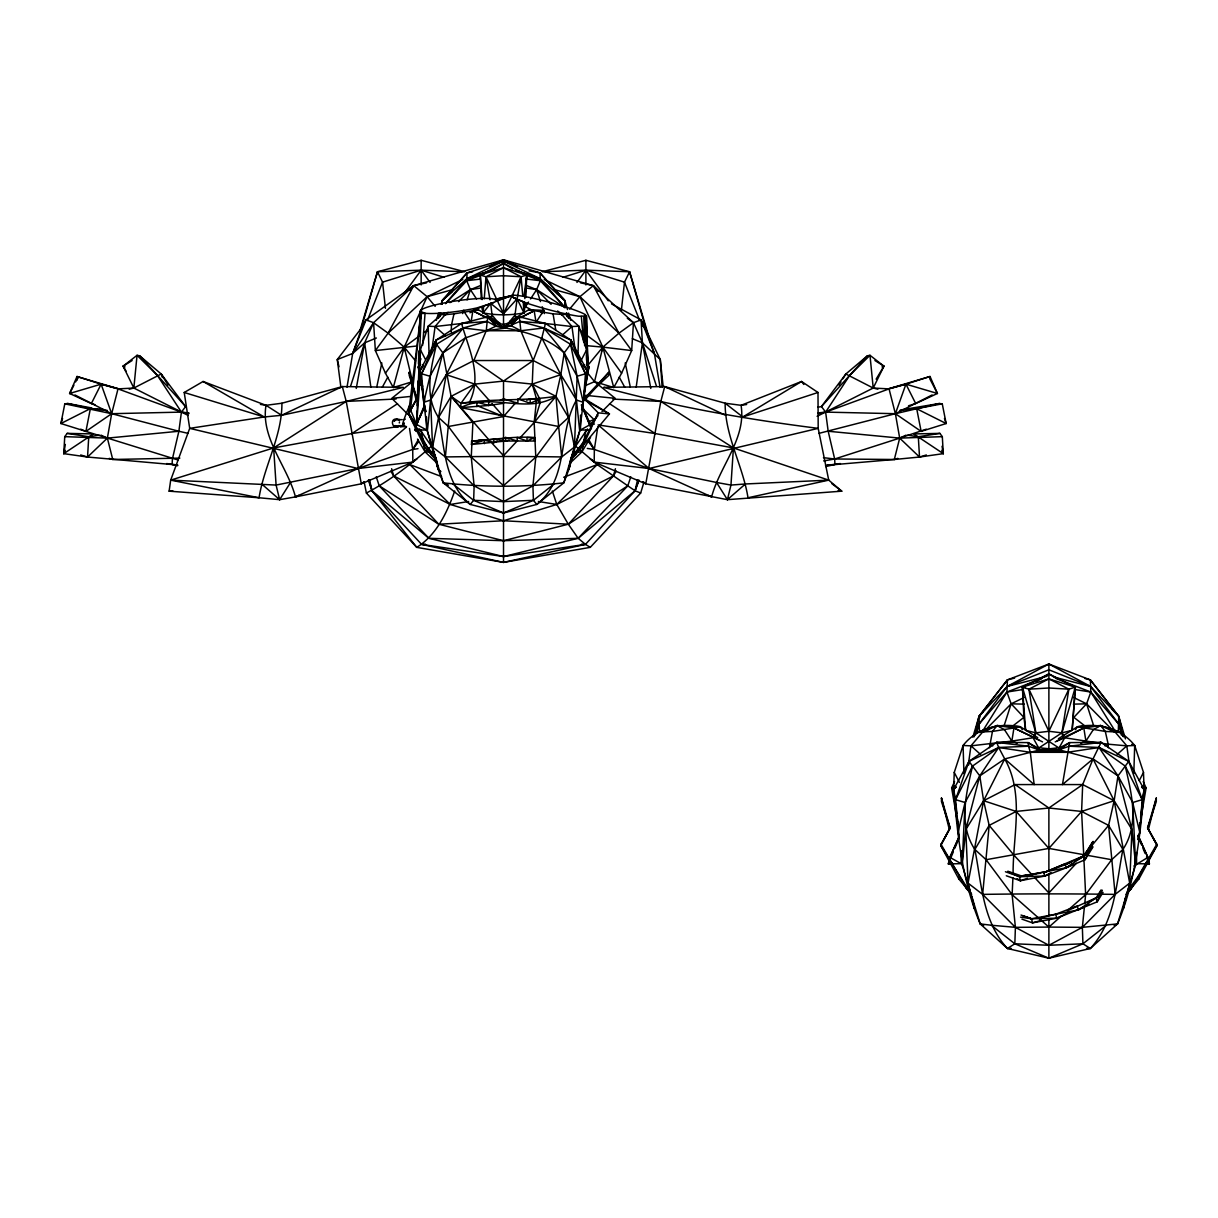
<?xml version="1.0" encoding="UTF-8"?>
<svg xmlns="http://www.w3.org/2000/svg" width="1218" height="1218" viewBox="0 0 1218 1218"><rect width="100%" height="100%" fill="white"/><g stroke="black" fill="none" stroke-linecap="round" stroke-linejoin="round"><path stroke-width="1.5" d="M420.347 375.448L416.617 424.443L415.247 430.167L426.544 429.969L426.544 416.937M958.947 836.964L949.888 857.381L948.32 863.912L961.185 863.669L961.2 850.575M436.196 460.084L431.279 454.558L431.309 451.741L425.006 444.144L408.517 413.907L421.382 309.737A38.397 5.283 -8.2 0 1 458.196 300.602A38.397 5.283 -8.2 0 1 494.828 299.4L512.885 295.35M590.045 458.79L594.201 462.109L649.027 468.504L818.191 428.355L817.994 392.485L742.797 416.982L725.136 403.219C724.984 436.181 742.904 465.733 748.004 497.766L828.727 480.136L818.191 428.355C745.842 419.22 674.133 406.645 603.732 387.354L664.708 386.578L725.136 403.219L741.062 405.32C746.482 438.526 719.64 466.098 711.616 496.898L649.027 468.504L598.099 424.915L655.177 433.562L733.419 447.935L828.727 480.136L841.76 491.174L727.405 499.669L645.768 483.82L594.201 462.109L594.338 449.457L597.825 426.665M584.61 345.623L585.158 314.625L583.894 313.818A39.052 3.669 15.1 0 0 549.12 302.186A39.052 3.669 15.1 0 0 514.179 295.213L494.828 299.4L496.076 300.602L511.59 295.974M584.655 341.999L585.097 316.558L586.406 315.934L585.158 314.625L587.807 363.817L586.406 315.934L578.854 316.238A39.052 3.669 15.1 0 1 525.917 302.825L514.087 298.106L511.606 295.487L482.983 306.418M971.538 894.088L966.59 888.82L966.62 886.963L940.661 845.383L950.131 827.935L941.468 798.049L941.468 801.566L950.131 827.935L940.661 845.383L958.794 878.909L971.553 894.393M586.406 315.934L587.807 363.817M281.921 403.219C282.074 436.181 264.154 465.733 259.053 497.766L169.119 491.174L170.687 480.136L189.703 428.355L184.222 392.485L203.102 381.478L265.996 405.32L281.586 415.292L346.232 401.422L403.325 387.354L342.334 386.578L281.921 403.219L265.996 405.32L260.424 404.406M442.104 304.119L442.195 300.587L467.118 272.908L503.521 261.109L539.939 272.908L564.863 300.587L567.512 309.555M571.044 457.983L568.928 469.204L574.47 447.052L577.119 376.255L570.557 344.298L570.998 340.142L545.451 323.47L519.066 316.741L513.006 321.948L503.521 326.744L495.848 326.211L487.2 321.4L461.607 323.47L436.059 340.142L419.875 370.942L427.351 431.05L438.13 469.204L443.23 482.846L470.255 504.435L503.521 512.976L536.803 504.435L563.812 482.846L568.928 469.204L579.707 431.05L587.183 370.942L588.888 367.044L586.665 360.376L586.452 354.773M979.47 732.505L979.028 716.306L1007.408 679.888L1048.881 664.008L1090.354 679.888L1118.733 716.306L1125.432 738.884M426.544 429.969L416.617 424.443L417.013 411.242M417.195 405.579L417.926 381.067M418.444 364.106L418.84 350.906M419.357 333.93L420.043 311.306L421.382 309.737L416.617 424.443L408.517 413.907L408.791 412.872L431.279 454.558L436.501 459.856M577.926 356.113L578.87 326.196L565.67 314.488L553.063 313.863L528.673 309.722L509.809 321.506M1133.806 773.582L1134.689 745.477C1121.139 728.105 1098.499 722.624 1077.519 726.72L1058.427 738.656M586.391 364.365L588.888 367.044L581.625 409.735L583.285 402.321L585.462 373.774L587.183 370.942L570.998 340.142L543.807 327.962L520.817 330.748L486.241 330.748L463.251 327.962L436.501 344.298C431.02 368.156 423.818 395.393 438.541 417.469C444.829 447.691 444.357 483.12 470.255 504.435L473.65 500.309L474.137 485.86L471.259 457.176L472.889 422.539L451.102 396.352L442.865 352.885L436.501 344.298L436.059 340.142L463.251 327.962L487.2 321.4L487.976 316.741L461.607 323.47C468.717 349.459 482.77 375.662 469.326 402.503L460.967 403.31L451.102 396.352L438.541 417.469L432.573 447.052L438.13 469.204L440.901 471.564M1138.114 839.613L1139.713 832.183L1132.694 802.51L1117.987 775.881L1093.033 758.921L1059.051 749.786L1039.365 750.014L1028.54 746.223L998.699 747.487L972.527 766.092C966.285 793.268 958.094 824.297 974.857 849.448C981.571 883.492 982.621 921.6 1007.423 948.487L1048.881 958.216L1090.338 948.487L1117.545 923.899C1135.526 881.253 1140.276 835.137 1144.174 789.477L1128.766 761.357L1099.047 747.487L1067.44 752.313L1039.365 750.014L1037.188 747.563L1028.114 742.599L996.659 742.371L968.995 761.357L953.587 789.477C957.485 835.137 962.235 881.253 980.201 923.899L1007.423 948.487L1014.838 943.783L1015.401 927.34L1012.128 894.667L1012.919 877.752M419.814 367.44L420.454 349.84L428.188 326.196L441.388 314.488L444.205 313.391M953.724 787.102L954.257 772.41L963.073 745.477C976.623 728.105 999.262 722.624 1020.242 726.72L1037.736 737.651M427.99 331.524L428.127 327.977M451.193 331.951L451.467 325.054L453.994 313.863L478.385 309.722L500.385 323.47M476.512 298.943L470.392 289.625L466.707 280.719L467.118 272.908L472.584 271.858M989.442 747.715L992.457 731.439L997.1 725.563L1014.655 726.522M1014.624 678.091L1007.408 679.888L1006.936 692.052L1011.138 703.821L1023.912 717.372L1025.617 730.328L1035.848 732.855L1048.881 731.287L1061.913 732.855L1072.145 730.328L1075.357 687.135L1048.881 673.889L1022.404 687.135L1023.912 717.372L1012.508 726.202M541.827 337.995L560.828 374.687L576.464 400.037L583.285 402.321L577.119 376.255L564.193 352.885C545.101 335.559 520.223 330.535 495.848 326.211L487.976 316.741L493.838 322.694L503.521 326.744L511.286 325.769L519.066 316.741L519.858 321.4L543.807 327.962L564.193 352.885L576.464 400.037C557.524 432.999 569.552 478.598 536.803 504.435L533.408 500.309L532.921 485.86L535.798 457.176L534.169 422.539L536.605 399.184L532.251 384.096L533.195 360.528L541.827 337.995L545.451 323.47L519.858 321.4L503.521 328.388L486.241 330.748L465.23 337.995L442.865 352.885L429.939 376.255L423.773 402.321L425.767 411.608M1138.069 839.537L1139.713 832.183L1142.195 799.663L1128.766 761.357L1101.102 742.371L1093.033 758.921L1082.68 784.575L1081.599 811.432L1085.634 894.667L1084.72 903.741M525.597 302.993L523.953 312.889C510.662 315.447 496.396 315.447 483.104 312.889L481.612 306.723L469.92 312.737M525.841 297.39L526.77 274.979L503.521 263.347L480.288 274.979L481.293 299.247M983.626 925.482L980.201 923.899L962.113 864.917L965.052 802.51L979.774 775.881L998.699 747.487L996.659 742.371L1028.54 746.223L1030.321 752.313L1034.143 784.575L1004.728 758.921L998.699 747.487L968.995 761.357L955.567 799.663L959.236 837.756L954.821 848.23M1013.102 873.991C1012.813 835.594 1024.673 794.288 1004.728 758.921L1039.365 750.014L1060.086 747.563L1069.648 742.599L1101.102 742.371L1097.525 743.437M463.251 327.962L442.865 352.885L430.593 400.037L427.351 431.05L443.23 482.846C483.196 487.322 523.862 487.322 563.812 482.846L574.47 447.052L568.517 417.469L555.956 396.352L532.251 384.096L503.521 381.097L474.807 384.096L460.967 403.31L460.754 407.649L558.651 426.483L568.517 417.469L560.828 374.687L564.193 352.885L570.557 344.298L543.807 327.962M471.457 444.479L471.625 441.023C492.711 440.018 513.417 435.937 534.656 437.551L534.824 441.023L505.683 441.023L471.457 444.479L484.353 440.124L493.808 439.226L505.683 441.023L508.957 439.987M523.953 312.889L524.532 302.262L513.235 297.557L517.132 298.836L523.953 312.889L523.268 301.638M175.894 464.865L87.544 457.039L63.762 453.644L64.737 436.653L67.173 433.38L93.329 433.943L63.762 453.644L65.315 444.433M80.692 454.969L87.544 457.039L88.747 436.729L99.48 435.191M441.967 304.287L442.195 300.587L467.118 272.908M1072.145 730.328L1075.357 687.135L1048.881 678.868L1022.404 687.135L1025.617 730.328M422.631 345.303L425.067 313.27L420.043 311.306L422.22 313.559L425.067 313.27A38.397 5.283 -8.2 0 0 476.954 307.91L493.655 302.703M524.836 298.623L526.77 274.979L521.076 276.775L517.132 298.836L503.521 313.742L490.656 303.373L483.104 312.889L483.637 306.114M484.231 298.775L485.982 276.775L503.521 267.716L526.77 274.979L523.968 296.309M1118.291 732.505L1118.733 716.306L1090.354 679.888L1084.949 678.533M554.068 484.018L533.408 500.309L503.521 501.618L474.137 485.86L445.377 456.948L451.102 396.352L474.807 384.096L489.788 401.042M968.675 764.95L968.995 761.357L979.774 775.881L983.611 800.713L989.168 825.393L982.637 894.393L1015.401 927.34L1048.881 945.29L1082.924 943.783L1090.338 948.487C1115.14 921.6 1116.19 883.492 1122.905 849.448C1139.667 824.297 1131.476 793.268 1125.234 766.092L1099.047 747.487L1069.221 746.223L1059.051 749.786L1030.321 752.313L998.699 747.487M1023.912 717.372L1024.247 713.641M1084.355 907.364L1082.36 927.34L1082.924 943.783L1048.881 958.216L1014.838 943.783L991.3 925.238L980.201 923.899M576.464 400.037L579.707 431.05L574.47 447.052L561.681 456.948C522.872 456.324 484.185 456.324 445.377 456.948L432.573 447.052L430.593 400.037L446.23 374.687L473.848 360.528L486.241 330.748L487.2 321.4M962.113 864.917L965.798 829.58L979.774 775.881L1004.728 758.921L983.611 800.713L965.798 829.58L968.066 883.126L974.4 908.369L973.075 901.396M421.382 309.737L410.512 409.827L408.517 413.907L424.443 446.549L431.279 454.558M621.393 310.179L624.499 282.15L629.584 271.751L585.904 260.302L542.223 271.751L585.904 270.168L629.584 271.751L649.499 338.878M1114.135 925.482L1117.545 923.899L1135.648 864.917L1131.964 829.58L1114.15 800.713L1093.033 758.921L1062.446 784.575L1069.648 742.599L1059.051 749.786L1037.188 747.563M1139.393 826.55L1139.881 822.835M1140.596 817.278L1144.174 789.477L1146.092 787.939L1143.215 781.591M517.132 298.836L514.97 315.112L515.869 318.583M177.676 465.733L172.119 464.484L172.393 458.988L178.879 431.248L181.421 412.11L185.608 406.568L161.218 374.002L139.644 355.793L137.055 355.306L123.109 366.176L133.843 388.04L188.242 415.475M432.04 348.774L435.1 326.531L445.133 314.67L453.994 313.863M968.386 764.447L970.944 745.858L982.363 732.353L997.1 725.563L1013.939 727.968L1038.893 739.874M636.177 387.217L642.419 342.837L641.049 319.892L611.497 303.876M399.321 422.92L399.474 421.93M265.996 405.32C260.561 438.526 287.418 466.098 295.441 496.898L361.289 483.82L412.856 462.109L417.013 458.79M1014.838 943.783L1048.881 945.29L1082.36 927.34L1115.125 894.393L1108.593 825.393L1114.15 800.713L1117.987 775.881L1128.766 761.357M489.636 319.421L500.05 323.958L472.858 310.818L471.031 322.344L464.576 312.402M963.956 773.582L963.073 745.477L970.944 745.858L1011.869 741.092L1013.939 727.968L1020.242 726.72L1022.359 729.704M1063.953 735.718L1061.913 732.855L1068.856 689.19L1075.357 687.135L1061.913 732.855L1063.314 738.23M347.008 387.217L352.672 353.479L362.005 327.307L366.009 319.892L413.739 285.636L503.521 259.784L593.318 285.636L633.467 322.709L642.419 342.837L656.472 386.167M1139.546 826.58L1140.17 822.896M1140.794 819.212L1146.092 787.939L1143.26 786.052M465.23 337.995L446.23 374.687L438.541 417.469L448.391 426.483L471.259 457.176L503.521 485.632L535.798 457.176L558.651 426.483L555.956 396.352L560.828 374.687L533.195 360.528L473.848 360.528L503.521 381.097L503.521 562.396L416.754 547.369L366.39 493.031L364.136 482.024M1125.341 897.91L1123.361 908.369L1129.695 883.126L1114.15 800.713L1082.68 784.575L1015.081 784.575L983.611 800.713L968.066 883.126L982.637 894.393C1026.85 893.707 1070.911 893.707 1115.125 894.393L1129.695 883.126L1131.964 829.58L1117.987 775.881L1099.047 747.487M356.25 388.451L364.639 342.837L373.591 322.709L413.739 285.636L426.574 282.82M585.949 429.939L581.884 451.939L569.765 463.434M583.985 393.17L584.686 389.44M585.386 385.71L588.888 367.044M1135.648 864.917L1132.694 802.51L1142.195 799.663L1144.174 789.477L1141.875 787.148M177.904 459.962L85.915 431.4L90.376 408.609L104.169 409.644M91.898 407.984L67.66 403.493L64.798 403.843L60.9 423.529L85.915 431.4L111.675 413.694L181.421 412.11L188.927 412.917M376.743 387.111L381.843 362.934M568.928 469.204L572.11 454.344M602.027 350.814L602.819 347.13L579.92 296.69L544.263 279.47M1123.361 908.369L1125.356 899.067M439.972 316.589L440.779 313.011M368.369 480.166L371.992 490.763L421.595 544.37L503.521 562.396L585.462 544.37L635.065 490.763L637.547 479.801M976.76 733.327L978.8 724.345L1007.149 686.465L1048.881 664.008L1090.597 686.465L1118.733 716.306L1121.656 728.623M424.443 446.549L425.006 444.144M958.794 878.909L959.434 876.168L940.966 844.211M975.694 730.389L979.028 716.306L1007.408 679.888M585.934 385.345L594.536 381.66L602.819 347.13L618.942 333.184L633.467 322.709L641.049 319.892L660.278 359.538L663.094 385.939M587.243 448.422L594.338 449.457L649.027 468.504L716.549 482.465L727.405 499.669L730.967 485.069L733.419 447.935L660.826 401.422L612.776 399.078M827.387 465.23L894.316 459.49L899.691 438.115L895.382 413.694L889.049 388.892L873.215 388.04L845.84 374.002L821.45 406.568L817.72 407.269M1148.376 829.656L1156.293 798.049L1156.293 801.566L1147.615 827.935L1157.1 845.383L1138.967 878.909L1126.193 894.393M416.054 429.863L415.81 431.263L417.378 428.614M490.732 320.304L492.087 315.112L490.656 303.373M1034.447 738.23L1035.848 732.855L1028.905 689.19L1022.404 687.135L1035.848 732.855L1058.777 747.852M725.471 415.292L664.708 386.578L660.826 401.422L645.768 483.82L642.754 481.689M979.531 718.057L980.475 714.54L983.124 711.906M340.903 387.4L337.279 359.538L352.672 353.479L366.009 319.892L373.591 322.709L388.116 333.184L404.224 347.13L412.521 381.66L393.292 387.537L404.224 347.13L427.137 296.69L462.779 279.47M615.44 468.732L613.4 475.949L568.304 524.212L503.521 540.716L428.903 538.295L371.992 490.763L368.917 479.816M360.893 329.85L377.473 271.751L421.154 260.302L464.834 271.751L421.154 270.168L377.473 271.751L360.239 329.804M1043.582 872.758L1065.08 863.897L1064.806 864.887L1043.582 872.758L1084.02 855.782L1092.988 841.455L1083.396 857.198L1085.695 854.534M1126.208 894.088L1131.172 888.82L1157.1 845.383L1147.615 827.935L1156.293 798.049M436.349 320.319L438.48 313.148M441.129 304.165L442.195 300.587L466.89 278.678L503.521 261.109L540.153 278.678L564.863 300.587L565.091 304.287M972.847 737.149L979.028 716.306L1007.149 686.465L1048.881 669.793L1090.597 686.465L1118.946 724.345L1123.666 736.814M433.897 347.328L436.059 340.142L421.595 373.774L423.773 402.321L425.843 411.593M520.132 437.719L534.169 422.539L539.955 403.31L539.741 398.986L532.251 384.096L560.828 374.687M503.521 562.396L590.288 547.354L640.668 493.031L643.926 482.252M462.673 313.605L463.784 310.179M467.088 299.902L470.392 289.625L480.866 285.423M1003.891 726.37L1011.138 703.821L1024.277 697.412M350.586 386.167L364.639 342.837L376.377 338.01M403.919 423.042L403.158 426.026L403.965 424.854M454.71 491.006C447.326 512.139 436.425 535.174 416.754 547.369L371.992 490.763L369.496 479.801M420.941 358.716L418.17 367.044L424.473 400.631L423.773 402.321L430.593 400.037M425.326 544.096L421.595 544.37L503.521 556.565L578.154 538.295L627.803 485.83L630.802 476.832M438.434 318.294L440.231 312.98M975.329 734.759L978.8 724.345L1006.936 692.052L1041.892 678.472M62.59 418.52L60.9 423.529L90.376 408.609L107.138 410.344M376.255 476.832L379.24 485.83L438.754 524.212L503.521 540.716L578.154 538.295L635.065 490.763L638.689 480.166M438.206 317.685L440.109 312.676M974.095 736.814L978.8 724.345M640.668 493.031L635.065 490.763L639.054 480.288M367.41 320.441L382.559 282.15L377.473 271.751M76.901 380.183L78.211 376.91L119.09 388.968L101.124 384.157L69.624 393.475L77.023 376.484L102.814 384.69L101.124 384.157L91.35 403.554L69.624 393.475L73.917 385.192M530.546 298.943L536.651 289.625L540.35 280.719L539.939 272.908L529.023 270.807M949.766 860.426L948.32 863.912L951.821 862.786M951.212 856.939L953.374 851.717M416.175 400.098L416.83 398.591L409.218 372.358L409.218 375.433L416.83 398.591L408.517 413.907L416.175 400.098L409.218 372.358M416.83 398.591L410.512 409.827L416.617 424.443L424.26 407.208M587.944 373.378L594.536 381.66L613.765 387.537L621.606 373.21L631.685 350.571L633.467 322.709L627.316 318.279M1102.366 890.236L1097.129 901.868L1056.965 918.174L1032.422 922.863L1021.932 919.148M63.762 453.644L65.254 450.31M416.617 424.443L418.094 421.154M419.571 417.865L424.016 408.03M958.931 837.299L949.888 857.381L961.185 863.669M1093.246 841.516L1085.025 859.741L1066.252 867.795L1044.861 876.046L1020.319 880.736L1006.312 875.772M954.547 781.591L951.654 787.939L957.896 824.738M1059.051 749.786L1060.086 747.563M1068.856 689.19L1048.881 731.287L1028.905 689.19L1048.881 678.868L1068.856 689.19L1048.881 687.987L1028.905 689.19M842.917 378.752L845.84 374.002L867.414 355.793L869.987 355.306L883.948 366.176L873.215 388.04L817.111 416.312M429.939 376.255L421.595 373.774L436.501 344.298M959.266 837.695L958.048 832.183L965.052 802.51L955.567 799.663L972.527 766.092M75.638 381.889L78.211 376.91L77.023 376.484M580.849 360.97L586.604 349.84L578.87 326.196L571.958 326.531L539.589 322.831M1139.211 780.708L1143.489 772.41L1134.689 745.477L1131.735 744.335M423.316 393.201L419.875 370.942L423.392 364.304M393.292 387.537L385.451 373.21L375.357 350.571L388.116 333.184L413.739 285.636L427.137 296.69L435.176 306.373M940.661 845.383L950.131 827.935M382.33 387.172L387.811 377.154M1058.64 748.75L1064.715 737.758L1083.822 727.968L1100.661 725.563L1119.646 732.14L1105.305 731.439L1077.519 726.72L1075.403 729.704M1097.266 897.727L1100.798 891.409M542.162 313.574L543.989 310.346L528.673 309.722M418.216 439.774L412.719 449.457L412.856 462.109L358.031 468.504L276.09 485.069L170.687 480.136L273.639 447.935L351.88 433.562L403.447 425.752M403.934 422.996L403.173 424.321A18.209 1.066 -67.5 0 1 409.583 405.32M1127.426 891.226L1138.312 876.168L1156.795 844.211L1147.615 827.935M616.247 471.107L613.4 475.949L556.778 504.465L503.521 520.756L438.754 524.212L393.658 475.949L390.811 471.107M590.517 437.46L581.884 451.939L572.597 452.274M1101.118 889.886L1096.139 897.849L1067.273 910.805L1085.634 894.667L1111.669 859.71L1122.905 849.448L1108.593 825.393L1081.599 811.432L1048.881 808.006L1016.162 811.432L989.168 825.393L974.857 849.448L986.093 859.71L1012.128 894.667L1048.881 927.081L1082.36 927.34L1117.545 923.899M570.557 459.856L575.779 454.558L582.052 444.144L598.266 412.872L609.457 413.907L570.861 460.084M876.123 379.148L883.948 366.176L874.92 360.513M839.035 385.071L840.983 381.904M982.652 731.074L1006.936 692.052L1023.348 689.449M1092.942 847.089L1085.025 859.741L1084.02 855.782L1066.405 864.125M1103.066 892.383L1097.129 901.868L1096.139 897.849L1088.131 902.31M170.687 480.136L259.053 497.766L279.638 499.669L290.508 482.465M542.482 312.402L536.027 322.344L534.2 310.818L520.573 317.319M1080.625 743.269L1085.893 741.092L1093.246 729.765L1100.661 725.563L1115.399 732.353L1126.817 745.858L1129.116 762.59M825.667 466.57L834.939 464.484L834.665 458.988L828.179 431.248L825.637 412.11L849.707 375.327L867.414 355.793M528.505 302.064L525.445 306.723L532.129 310.164M1091.069 845.536L1083.396 857.198L1084.02 855.782L1066.252 867.795L1019.512 876.716L1005.429 871.738M421.595 373.774L419.875 370.942L422.966 366.39M575.672 446.138L587.518 428.934M589.664 425.798L597.962 415.566M489.895 318.187L492.087 315.112L500.096 324.947M1033.808 735.718L1035.848 732.855M385.451 373.21L404.224 347.13L419.099 336.122M404.376 293.142L421.154 270.168L443.946 277.247M576.967 282.424L585.904 270.168L624.499 282.15L639.648 320.441M418.398 441.951L412.719 449.457L358.031 468.504L295.441 496.898L279.638 499.669L261.657 483.972M362.005 327.307L337.279 359.538L339.015 366.816M394.404 421.032L395.028 420.24M506.962 324.947L514.97 315.112L517.163 318.187M394.145 421.032L396.581 419.266L399.656 419.647M588.05 365.096L602.819 347.13L631.685 350.571L618.942 333.184L593.318 285.636L580.484 282.82M569.582 309.128L579.92 296.69L593.318 285.636L598.221 291.361M534.169 422.539L555.956 396.352C524.516 401.285 492.544 398.256 460.967 403.31M572.079 455.989L582.052 444.144L582.615 446.549L598.266 412.872L584.275 398.591L608.756 372.358L608.756 375.433L584.275 398.591L584.944 400.098L609.457 413.907L584.275 398.591M1089.684 848.109L1081.295 857.898M1092.059 845.277L1108.593 825.393M410.055 289.93L413.739 285.636L404.878 292.777M445.56 303.51L466.89 278.678L491.311 270.335L466.89 278.678M584.944 400.098L608.756 372.358M1089.151 850.56L1092.607 846.571M516.021 402.442L503.521 416.556L448.391 426.483M519.766 398.21L532.251 384.096M445.712 303.602L466.707 280.719L484.246 273.898M517.574 440.49L503.521 455.669L492.042 443.245M1076.301 863.303L1048.881 892.946L1035.163 878.117M420.667 364.365L418.17 367.044L419.875 370.942M445.453 314.99L448.072 312.326M458.577 301.638L470.392 289.625L481.445 287.935M984.966 730.435L1011.138 703.821L1024.353 704.141M956.693 813.578L953.587 789.477L955.886 787.148M601.966 411.593L613.933 399.671M955.567 799.663L953.587 789.477L956.16 786.98M412.856 462.109L415.566 459.49M87.544 457.039L107.367 438.115L111.675 413.694L118.009 388.892L133.843 388.04L161.218 374.002L168.023 385.071M388.116 333.184L427.137 296.69L452.594 289.64M402.914 425.584L400.707 426.696L398.469 425.584M431.979 445.727C411.882 463.586 390.186 480.577 366.39 493.031M562.762 334.722L571.958 326.531L561.924 314.67M1117.15 754.46L1126.817 745.858L1134.689 745.477L1134.841 749.253M1061.594 915.86L1048.881 927.081L1015.401 927.34L991.3 925.238M1133.973 865.952L1147.874 857.381L1138.069 835.259M727.405 499.669L745.401 483.972L828.727 480.136M406.127 427.335L358.031 468.504L189.703 428.355L264.26 416.982L281.586 415.292L342.334 386.578L346.232 401.422L361.289 483.82L364.304 481.689M443.474 299.034L451.908 291.97M412.521 381.66L391.785 398.347L410.359 396.459M1082.924 943.783L1106.446 925.238M423.559 332.834L428.02 329.53M400.676 425.584L397.86 426.696L395.043 425.584M400.509 425.584L397.662 426.696L394.799 425.584M1061.913 732.855L1038.984 747.852M503.521 381.097L533.195 360.528L520.817 330.748L519.858 321.4M1048.881 870.672L1048.881 808.006L1082.68 784.575M1096.139 897.849L1078.372 909.937L1031.616 918.768L1020.547 917.139M954.501 786.052L951.654 787.939L953.587 789.477M351.88 433.562L397.51 403.691M399.413 425.584C391.511 431.324 389.166 415.886 398.469 419.647M635.065 490.763L627.803 485.83L568.304 524.212L503.521 520.756L450.279 504.465L393.658 475.949L391.617 468.732M449.899 302.643L470.392 289.625M126.048 371.048L123.109 366.176L132.123 360.513M1072.479 863.943L1066.252 867.795L1065.08 863.897M493.001 269.802L503.521 263.347L512.55 268.873M1036.153 681.684L1048.881 673.889L1055.245 677.787M742.797 416.982L801.581 381.478L817.994 392.485M1007.773 871.631L1019.512 876.716L1044.861 876.046L1050.997 872.606M580.514 415.064L580.514 429.969L590.441 424.443L582.037 405.487M403.874 419.647L405.289 419.144M1104.985 745.888L1108.182 744.183L1126.817 745.858M1089.273 904.167L1078.372 909.937L1077.199 905.964L1055.61 914.261L1040.872 917.839M818.953 433.364L895.382 413.694L932.135 394.952M520.786 317.7L534.2 310.818M540.701 312.006L543.989 310.346M399.108 419.647L402.26 419.647M338.939 388.238L342.334 386.578M489.94 266.346L503.521 259.784L517.102 266.346M1023.242 915.951L1031.616 918.768L1056.965 918.174L1068.597 912.571M510.342 322.207L517.163 318.949M1057.194 740.666L1083.822 727.968L1085.893 741.092L1108.182 744.183L1108.319 747.715M486.241 330.748L495.848 326.211L493.838 322.694L503.521 324.43L513.006 321.948L511.286 325.769L520.817 330.748M906.116 435.115L899.691 438.115L834.665 458.988L823.657 460.922M908.537 405.777L915.708 403.554L937.418 393.475L930.034 376.484L887.968 388.968L905.933 384.157L937.418 393.475L929.699 378.57M295.441 496.898L298.867 495.33M500.233 400.296L503.521 398.819L517.894 403.31L517.894 398.819L530.18 403.31L539.741 398.986L530.18 398.986L526.678 400.22M502.288 438.952L505.683 437.429L517.163 441.023L517.163 437.429L526.998 441.023L534.656 437.551M555.956 396.352C526.572 414.714 490.884 391.998 460.754 407.649L488.692 405.457L491.981 403.98M471.625 441.023L484.353 440.124L493.808 442.743L497.203 441.221M507.008 323.958L515.686 320.167M1055.214 741.884L1064.715 737.758L1085.893 741.092M828.179 431.248L899.691 438.115L926.304 429.193M588.842 421.717L593.973 419.54L583.178 409.111M533.408 500.309L503.521 512.976L473.65 500.309L452.974 484.018M1066.496 864.186L1071.566 862.085M1074.946 860.684L1080.016 858.599M881.969 366.953L883.948 366.176M395.85 419.647L399.824 419.647M563.69 477.273L597.201 464.606L627.803 485.83M818.222 413.663L825.637 412.11L889.049 388.892L905.933 384.157L915.708 403.554M930.034 376.484L904.243 384.69L905.933 384.157L895.382 413.694L825.637 412.11L818.131 412.917M999.948 726.491L997.1 725.563L978.115 732.14L992.457 731.439L1013.939 727.968L1042.547 741.884M1017.121 878.68L1020.319 880.736L1027.474 878.285M1114.15 800.713L1081.599 811.432L1048.881 848.413L986.093 859.71M1097.814 726.491L1100.661 725.563L1103.843 727.329M823.459 457.663L834.665 458.988L894.316 459.49L897.818 458.364M415.247 430.167L418.596 429.101M939.398 403.493L895.382 413.694L921.143 431.4L946.158 423.529L942.26 403.843L939.398 403.493L901.137 409.887M482.115 299.613L480.288 274.979L503.521 267.716L521.076 276.775L522.796 296.309M563.097 277.247L585.904 270.168L608.269 300.8M894.316 459.49L919.514 457.039L926.365 454.969M577.119 376.255L585.462 373.774L570.998 340.142L572.079 343.735M1041.375 920.397L1032.422 922.863L1031.616 918.768L1021.049 915.038M1007.149 686.465L1047.069 676.218M129.184 389.212L133.843 388.04L137.055 355.306L157.35 375.327L185.608 406.568M1045.242 749.481L1048.881 748.72L1052.504 749.481M981.297 730.907L989.153 729.399M899.919 410.344L916.682 408.609L942.26 403.843M406.036 426.559L403.31 425.584M840.42 463.556L825.515 465.504M468.641 501.511L450.279 504.465L409.857 464.606L441.601 476.603M997.1 725.563L1004.515 729.765L1011.869 741.092L1033.047 737.758L1039.121 748.75M907.577 435.191L918.311 436.729L939.885 433.38L942.321 436.653L943.295 453.644L919.514 457.039L899.691 438.115L942.321 436.653M746.634 404.498L741.062 405.32L801.581 381.478L803.834 384.462M483.455 402.199L469.326 402.503L476.877 402.199L488.692 405.457L503.521 403.31M418.033 448.681L412.719 449.457L409.507 428.431M1039.883 873.291L1021.4 875.94L1019.512 876.716L1020.319 880.736M467.468 322.831L435.1 326.531L428.188 326.196L429.132 356.113M69.624 393.475L71.634 393.247M1069.221 746.223L1101.102 742.371M466.707 280.719L479.587 279.166M179.853 458.105L112.741 459.49L109.239 458.364M188.105 433.364L178.879 431.248L107.367 438.115L64.737 436.653M417.409 345.942L375.357 350.571L373.591 322.709L352.672 353.479L364.639 342.837L370.881 387.217M169.119 491.174L172.88 490.854M745.401 483.972L730.967 485.069L716.549 482.465M396.139 398.986L346.232 401.422L273.639 447.935L276.09 485.069L279.638 499.669M1077.519 726.72L1100.661 725.563L1105.305 731.439L1108.182 744.183M1007.423 948.487L1011.184 948.365M1073.408 704.141L1086.608 703.821L1112.795 730.435M478.309 440.368L489.621 440.124M939.885 433.38L913.728 433.943L943.295 453.644L942.047 446.275M400.418 426.65L406.507 426.65M1030.321 752.313L1067.44 752.313M580.514 429.969L589.923 430.137M532.144 437.719L526.998 437.551L526.998 441.023M1086.563 948.365L1090.338 948.487M473.482 309.555L478.385 309.722M434.461 452.274L425.173 451.939L417.5 439.059M1016.512 726.583L1020.242 726.72M473.65 500.309L503.521 501.618L532.921 485.86L561.681 456.948L558.651 426.483M441.388 314.488L445.133 314.67M581.732 544.096L585.462 544.37L590.288 547.354M837.999 490.854L841.76 491.174L831.833 483.637M585.888 345.592L602.819 347.13L621.606 373.21M1022.404 687.135L1025.221 687.409M583.696 395.15L615.257 398.347L594.536 381.66M177.767 465.093L166.638 463.556M525.628 278.952L540.35 280.719L565.045 307.652L564.863 300.587L539.939 272.908M525.613 287.935L536.651 289.625L565.045 307.652L540.153 278.678L515.732 270.335L540.153 278.678M67.173 433.38L88.747 436.729M1074.413 689.449L1090.826 692.052L1118.946 724.345L1123.011 736.494M538.417 501.511L556.778 504.465L568.304 524.212L578.154 538.295L585.462 544.37L503.521 556.565L428.903 538.295L379.24 485.83M1111.669 859.71L1048.881 848.413L1016.162 811.432L983.611 800.713M64.798 403.843L111.675 413.694L178.879 431.248M1110.177 729.704L1116.449 730.907M74.922 394.952L111.675 413.694L101.124 384.157L118.009 388.892L181.421 412.11L188.836 413.663M590.73 423.285L594.414 424.108M67.66 403.493L90.376 408.609M877.874 389.212L873.215 388.04L869.987 355.306L849.707 375.327L821.45 406.568L825.637 412.11M1054.316 677.162L1090.597 686.465L1090.826 692.052L1086.608 703.821L1073.85 717.372L1085.253 726.202M554.464 289.64L579.92 296.69L618.942 333.184M996.659 742.371L1000.237 743.437M184.222 392.485L264.26 416.982L203.102 381.478M91.35 403.554L94.943 404.665M480.288 274.979L485.982 276.775L503.521 275.725L521.076 276.775L503.521 313.742L485.982 276.775L490.032 299.826M1145.94 862.786L1149.427 863.912L1147.874 857.381L1138.069 835.639M446.23 374.687L474.807 384.096M1007.834 871.22L1021.4 875.94L1043.506 872.195L1044.861 876.046M1025.023 916.682L1031.813 919.042M522.811 273.898L540.35 280.719M1055.869 678.472L1090.826 692.052L1115.109 731.074M123.109 366.176L125.089 366.953M526.191 285.423L536.651 289.625L551.099 304.317M632.355 338.695L642.419 342.837L660.278 359.538L662.135 387.4M477.867 406.02L503.521 416.556L492.285 403.858M915.16 407.984L946.158 423.529L944.468 418.52M1011.869 741.092L1017.137 743.269M80.738 429.193L85.915 431.4M419.403 384.614L422.844 386.091M708.191 495.33L711.616 496.898M443.23 482.846L448.376 485.221M100.927 435.115L107.367 438.115L112.741 459.49M664.708 386.578L668.119 388.238M1073.484 697.412L1086.608 703.821L1093.871 726.37M472.858 310.818L486.271 317.7M989.579 744.183L992.761 745.888M645.053 327.307L641.84 325.282L645.053 327.307L654.386 353.479L660.049 387.217M609.548 403.691L655.177 433.562M1039.365 750.014L1028.114 742.599L1028.54 746.223M1015.081 784.575L1048.881 808.006M579.037 329.53L583.498 332.834M586.467 335.026L602.819 347.13L613.765 387.537M556.55 293.157L563.584 299.034M534.717 438.8L534.215 437.551L531.627 438.038M970.944 745.858L980.612 754.46M435.1 326.531L445.605 335.879M575.079 445.727L597.201 464.606L556.778 504.465L552.333 491.006M437.292 463.434L425.173 451.939L421.108 429.939M591.491 459.49L594.201 462.109M1141.601 786.98L1144.174 789.477M1111.988 709.272L1117.287 714.54M393.125 399.671L407.756 414.242M557.677 310.986L561.605 314.99M1032.681 875.422L1013.97 855.203L989.168 825.393M489.484 440.49L451.102 396.352M139.644 355.793L157.35 375.327L181.421 412.11M966.62 886.963L970.335 891.226M431.309 451.741L434.978 455.989M415.597 360.954L404.224 347.13L405.031 350.814M536.605 399.184L539.955 403.31M533.788 439.759L534.824 441.023M588.659 441.951L594.338 449.457L588.842 439.774M430.091 282.424L421.154 270.168L382.559 282.15L385.451 308.306M419.54 428.934L431.37 446.138M583.057 364.867L587.183 370.942L583.666 364.304M959.434 876.168L966.59 888.82M619.246 377.154L624.727 387.172M954.257 772.41L959.403 782.367M420.454 349.84L425.386 359.371M1125.234 766.092L1142.195 799.663M570.557 344.298L585.462 373.774M941.803 450.31L943.295 453.644M581.565 404.741L591.461 428.736M524.562 302.323L525.445 306.723L525.171 303.023M1137.886 836.05L1141.494 844.759M1142.941 848.23L1145.103 853.453M1146.549 856.939L1149.427 863.912L1136.577 863.669L1136.561 852.448M582.585 400.631L583.285 402.321M581.351 404.939L589.725 425.128M641.049 319.892L654.386 353.479M567.573 314.351L568.852 317.685M161.218 374.002L162.451 377.519M585.158 314.625L586.421 318.187M1055.61 914.261L1056.965 918.174M566.827 312.98L568.608 318.294M536.651 289.625L540.518 301.607M542.177 306.753L544.37 313.605M568.578 313.148L570.709 320.319M629.584 271.751L647.717 335.3M1156.795 844.211L1157.1 845.383M941.468 798.049L949.37 829.656M1138.312 876.168L1138.967 878.909M1118.946 724.345L1121.397 735.109M566.279 313.011L567.086 316.589M553.063 313.863L555.789 330.23M971.994 897.209L974.4 908.369M434.948 454.344L438.13 469.204L436.014 457.983M625.215 362.934L630.315 387.111M916.682 408.609L921.143 431.4M642.419 342.837L650.793 388.451M423.894 396.916L424.473 400.631L424.321 396.87M571.958 326.531L575.018 348.774M957.409 819.135L957.881 822.835M581.321 316.467L583.666 341.969M482.678 307.21L483.104 312.889M918.311 436.729L919.514 457.039M1090.354 679.888L1090.597 686.465M1143.489 772.41L1144.022 787.102M586.604 349.84L587.228 367.44M585.097 316.558L585.279 321.933M1131.141 886.963L1131.172 888.82M583.803 316.695L584.32 342.03M575.749 451.741L575.779 454.558M586.467 327.048L586.665 360.376M1048.881 664.008L1048.881 751.369M1048.881 874.387L1048.881 915.708M1048.881 919.499L1048.881 958.216M585.904 260.302L585.904 284.951M530.18 398.986L530.18 403.31M505.683 437.429L505.683 441.023M503.521 259.784L503.521 324.018M503.521 324.43L503.521 328.388M493.808 439.226L493.808 442.743M488.692 401.072L488.692 405.457M484.353 440.124L484.353 443.641M476.877 402.199L476.877 406.584M421.154 260.302L421.154 284.951M415.825 429.573A18.209 1.066 -67.5 0 1 417.028 423.712A18.209 1.066 -67.5 0 1 424.64 405.061"/></g></svg>
